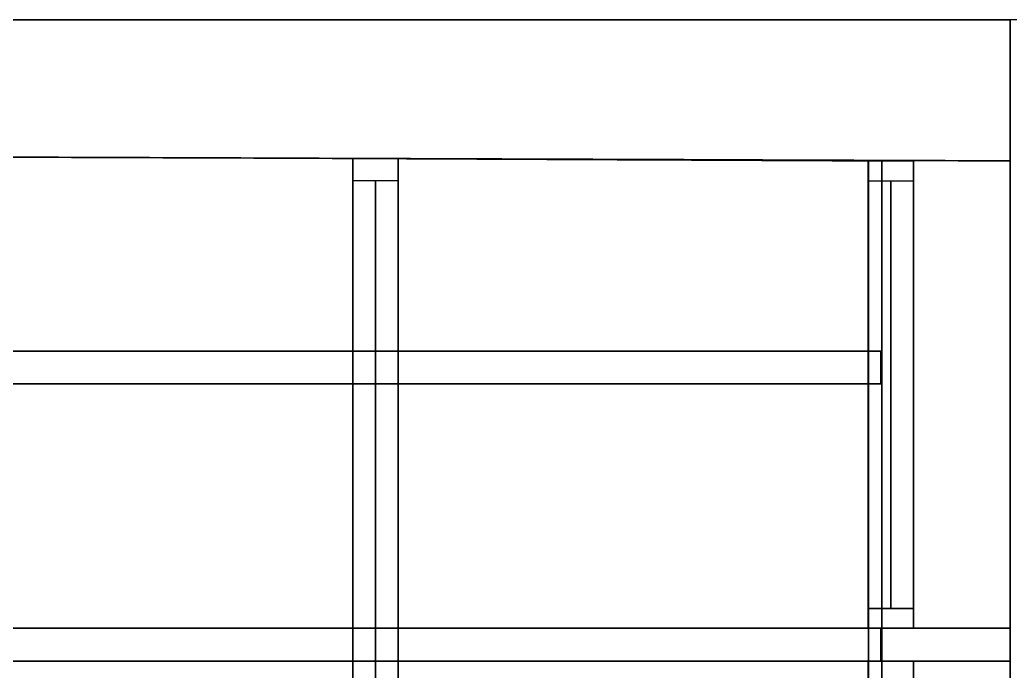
# Model space of a CAD drawing. Header units: millimetres. Extents: x 1429 to 3422, y 966 to 3043.
# Drawn here: x 3225.7 to 3422.3, y 2913.4 to 3042.6 of the extents above; entities that cross this region are included whole.
import ezdxf

# ---------------------------------------------------------------- set-up
doc = ezdxf.new("R2010")
doc.units = ezdxf.units.MM
doc.header["$MEASUREMENT"] = 0
for name, color, linetype in [('3D_BASE HORMIGON', 7, 'Continuous'), ('3D_CARPINTER_A', 7, 'Continuous'), ('3D_CUBIERTA', 7, 'Continuous'), ('3D_MURO', 1, 'Continuous'), ('3D_PILARES', 2, 'Continuous'), ('3D_PISO', 7, 'Continuous'), ('3D_VIDRIO', 131, 'Continuous'), ('3D_VIGAS', 5, 'Continuous')]:
    doc.layers.add(name, color=color, linetype=linetype)

msp = doc.modelspace()

# ---------------------------------------------------------------- linework, layer by layer
at = {"layer": '3D_BASE HORMIGON'}
msp.add_line((3422.29, 3042.63, 270), (3422.29, 3042.63, 90), dxfattribs=at)
for points in [[(3422.29, 3042.63), (3422.29, 2354.63), (2872.29, 2354.63), (2872.29, 2601.13), (2846.79, 2601.13), (2846.79, 2602.63), (2534.29, 2602.63), (2534.29, 2822.63), (2734.29, 2822.63), (2734.29, 3042.63), (3422.29, 3042.63)], [(3422.29, 3042.63), (2734.29, 3042.63)], [(2734.29, 3042.63), (3422.29, 3042.63)], [(2734.29, 3042.63), (3422.29, 3042.63)], [(3422.29, 3042.63), (3422.29, 2354.63)], [(3422.29, 2354.63), (3422.29, 3042.63)], [(3422.29, 3042.63), (3422.29, 2354.63)]]:
    msp.add_lwpolyline(points, dxfattribs=at)
at = {"layer": '3D_CARPINTER_A'}
msp.add_polyline3d([(1457.29, 1914.63, 432.63), (1457.29, 1722.63, 432.63), (1657.29, 1722.63, 465.35), (1657.29, 1716.63, 465.35), (1689.23, 1716.63, 470.58), (1689.79, 1500.13, 470.67), (2294.09, 1500.13, 569.56), (2296.79, 1940.96, 570), (2844.09, 1940.13, 659.69), (2846.79, 2380.96, 660), (3394.09, 2380.13, 749.62), (3394.15, 3014.73, 749.57), (2759.79, 3017.13, 645.76), (2759.79, 2794.63, 645.76), (2562.29, 2794.63, 613.45), (2562.29, 2577.13, 613.45), (2209.79, 2577.13, 555.76), (2209.79, 2356.13, 555.76), (2010.79, 2356.13, 523.2), (2010.79, 2136.13, 523.2), (1657.29, 2136.13, 465.35), (1657.29, 1914.63, 465.35), (1457.29, 1914.63, 432.63)], dxfattribs=at)
for points, knots in [([(3291.79, 2822.21, 540), (3291.79, 2826.53, 540), (3291.79, 2835.13, 540), (3291.79, 2849.76, 540), (3291.79, 2862.04, 540), (3291.79, 2875.32, 540), (3291.79, 2894.04, 540), (3291.79, 2918.67, 540), (3291.79, 2943.29, 540), (3291.79, 2962.01, 540), (3291.79, 2975.29, 540), (3291.79, 2987.57, 540), (3291.79, 3002.2, 540), (3291.79, 3010.8, 540), (3291.79, 3015.12, 540)], [0, 0, 0, 0, 12.9375, 19.40625, 25.875, 32.34375, 38.8125, 51.75, 64.6875, 71.15625, 77.625, 84.09375, 90.5625, 103.5, 103.5, 103.5, 103.5]), ([(3291.79, 3015.12, 540), (3291.79, 3015.12, 534.98), (3291.79, 3015.12, 525.55), (3291.79, 3015.12, 512.13), (3291.79, 3015.12, 498.67), (3291.79, 3015.12, 485.85), (3291.79, 3015.12, 474.28), (3291.79, 3015.12, 463.55), (3291.79, 3015.12, 451.76), (3291.79, 3015.12, 435.87), (3291.79, 3015.12, 420), (3291.79, 3015.12, 404.13), (3291.79, 3015.12, 388.24), (3291.79, 3015.12, 376.45), (3291.79, 3015.12, 365.72), (3291.79, 3015.12, 354.15), (3291.79, 3015.12, 341.33), (3291.79, 3015.12, 327.87), (3291.79, 3015.12, 314.45), (3291.79, 3015.12, 305.02), (3291.79, 3015.12, 300)], [103.5, 103.5, 103.5, 103.5, 118.5, 126, 133.5, 148.5, 156, 163.5, 178.5, 193.5, 223.5, 253.5, 268.5, 283.5, 291, 298.5, 313.5, 321, 328.5, 343.5, 343.5, 343.5, 343.5]), ([(3291.79, 3015.12, 300), (3291.79, 3010.8, 300), (3291.79, 3002.2, 300), (3291.79, 2987.57, 300), (3291.79, 2975.29, 300), (3291.79, 2962.01, 300), (3291.79, 2943.29, 300), (3291.79, 2918.67, 300), (3291.79, 2894.04, 300), (3291.79, 2875.32, 300), (3291.79, 2862.04, 300), (3291.79, 2849.76, 300), (3291.79, 2835.13, 300), (3291.79, 2826.53, 300), (3291.79, 2822.21, 300)], [343.5, 343.5, 343.5, 343.5, 356.4375, 362.90625, 369.375, 375.84375, 382.3125, 395.25, 408.1875, 414.65625, 421.125, 427.59375, 434.0625, 447, 447, 447, 447]), ([(3300.79, 2822.21, 540), (3300.79, 2826.53, 540), (3300.79, 2835.13, 540), (3300.79, 2849.76, 540), (3300.79, 2862.04, 540), (3300.79, 2875.32, 540), (3300.79, 2894.04, 540), (3300.79, 2918.67, 540), (3300.79, 2943.29, 540), (3300.79, 2962.01, 540), (3300.79, 2975.29, 540), (3300.79, 2987.57, 540), (3300.79, 3002.2, 540), (3300.79, 3010.8, 540), (3300.79, 3015.12, 540)], [0, 0, 0, 0, 12.9375, 19.40625, 25.875, 32.34375, 38.8125, 51.75, 64.6875, 71.15625, 77.625, 84.09375, 90.5625, 103.5, 103.5, 103.5, 103.5]), ([(3300.79, 3015.12, 300), (3300.79, 3010.8, 300), (3300.79, 3002.2, 300), (3300.79, 2987.57, 300), (3300.79, 2975.29, 300), (3300.79, 2962.01, 300), (3300.79, 2943.29, 300), (3300.79, 2918.67, 300), (3300.79, 2894.04, 300), (3300.79, 2875.32, 300), (3300.79, 2862.04, 300), (3300.79, 2849.76, 300), (3300.79, 2835.13, 300), (3300.79, 2826.53, 300), (3300.79, 2822.21, 300)], [343.5, 343.5, 343.5, 343.5, 356.4375, 362.90625, 369.375, 375.84375, 382.3125, 395.25, 408.1875, 414.65625, 421.125, 427.59375, 434.0625, 447, 447, 447, 447]), ([(3300.79, 3015.12, 540), (3300.79, 3015.12, 534.98), (3300.79, 3015.12, 525.55), (3300.79, 3015.12, 512.13), (3300.79, 3015.12, 498.67), (3300.79, 3015.12, 485.85), (3300.79, 3015.12, 474.28), (3300.79, 3015.12, 463.55), (3300.79, 3015.12, 451.76), (3300.79, 3015.12, 435.87), (3300.79, 3015.12, 420), (3300.79, 3015.12, 404.13), (3300.79, 3015.12, 388.24), (3300.79, 3015.12, 376.45), (3300.79, 3015.12, 365.72), (3300.79, 3015.12, 354.15), (3300.79, 3015.12, 341.33), (3300.79, 3015.12, 327.87), (3300.79, 3015.12, 314.45), (3300.79, 3015.12, 305.02), (3300.79, 3015.12, 300)], [103.5, 103.5, 103.5, 103.5, 118.5, 126, 133.5, 148.5, 156, 163.5, 178.5, 193.5, 223.5, 253.5, 268.5, 283.5, 291, 298.5, 313.5, 321, 328.5, 343.5, 343.5, 343.5, 343.5]), ([(3291.79, 2826.61, 304.27), (3291.79, 2830.17, 304.27), (3291.79, 2837.39, 304.27), (3291.79, 2849.76, 304.27), (3291.79, 2862.04, 304.27), (3291.79, 2875.32, 304.27), (3291.79, 2894.04, 304.27), (3291.79, 2918.67, 304.27), (3291.79, 2943.29, 304.27), (3291.79, 2962.01, 304.27), (3291.79, 2975.29, 304.27), (3291.79, 2987.57, 304.27), (3291.79, 2999.94, 304.27), (3291.79, 3007.16, 304.27), (3291.79, 3010.72, 304.27)], [-423, -423, -423, -423, -414.0625, -407.59375, -401.125, -394.65625, -388.1875, -375.25, -362.3125, -355.84375, -349.375, -342.90625, -336.4375, -327.5, -327.5, -327.5, -327.5]), ([(3291.79, 3010.72, 304.27), (3291.79, 3010.72, 308.39), (3291.79, 3010.72, 316.24), (3291.79, 3010.72, 327.87), (3291.79, 3010.72, 341.33), (3291.79, 3010.72, 354.15), (3291.79, 3010.72, 365.72), (3291.79, 3010.72, 376.45), (3291.79, 3010.72, 388.24), (3291.79, 3010.72, 404.13), (3291.79, 3010.72, 420), (3291.79, 3010.72, 435.87), (3291.79, 3010.72, 451.76), (3291.79, 3010.72, 463.55), (3291.79, 3010.72, 474.28), (3291.79, 3010.72, 485.85), (3291.79, 3010.72, 498.67), (3291.79, 3010.72, 512.13), (3291.79, 3010.72, 523.76), (3291.79, 3010.72, 531.61), (3291.79, 3010.72, 535.73)], [-327.5, -327.5, -327.5, -327.5, -316.5, -309, -301.5, -286.5, -279, -271.5, -256.5, -241.5, -211.5, -181.5, -166.5, -151.5, -144, -136.5, -121.5, -114, -106.5, -95.5, -95.5, -95.5, -95.5]), ([(3291.79, 3010.72, 535.73), (3291.79, 3007.16, 535.73), (3291.79, 2999.94, 535.73), (3291.79, 2987.57, 535.73), (3291.79, 2975.29, 535.73), (3291.79, 2962.01, 535.73), (3291.79, 2943.29, 535.73), (3291.79, 2918.67, 535.73), (3291.79, 2894.04, 535.73), (3291.79, 2875.32, 535.73), (3291.79, 2862.04, 535.73), (3291.79, 2849.76, 535.73), (3291.79, 2837.39, 535.73), (3291.79, 2830.17, 535.73), (3291.79, 2826.61, 535.73)], [-95.5, -95.5, -95.5, -95.5, -86.5625, -80.09375, -73.625, -67.15625, -60.6875, -47.75, -34.8125, -28.34375, -21.875, -15.40625, -8.9375, 0, 0, 0, 0]), ([(3300.79, 3010.72, 535.74), (3300.79, 3010.72, 530.28), (3300.79, 3010.72, 520.78), (3300.79, 3010.72, 507.74), (3300.79, 3010.72, 494.86), (3300.79, 3010.72, 482.73), (3300.79, 3010.72, 471.8), (3300.79, 3010.72, 461.67), (3300.79, 3010.72, 450.51), (3300.79, 3010.72, 435.34), (3300.79, 3010.72, 420), (3300.79, 3010.72, 404.66), (3300.79, 3010.72, 389.49), (3300.79, 3010.72, 378.33), (3300.79, 3010.72, 368.2), (3300.79, 3010.72, 357.27), (3300.79, 3010.72, 345.14), (3300.79, 3010.72, 332.26), (3300.79, 3010.72, 319.22), (3300.79, 3010.72, 309.72), (3300.79, 3010.72, 304.26)], [95.5, 95.5, 95.5, 95.5, 110, 117.25, 124.5, 139, 146.25, 153.5, 168, 182.5, 211.5, 240.5, 255, 269.5, 276.75, 284, 298.5, 305.75, 313, 327.5, 327.5, 327.5, 327.5]), ([(3394.09, 2925.84, 633.9), (3394.09, 2928.75, 633.9), (3394.09, 2935.72, 633.9), (3394.09, 2946.23, 633.9), (3394.09, 2957.38, 633.9), (3394.09, 2968.25, 633.9), (3394.09, 2979.12, 633.9), (3394.09, 2990.27, 633.9), (3394.09, 3000.78, 633.9), (3394.09, 3007.75, 633.9), (3394.09, 3010.67, 633.9)], [-423, -423, -423, -423, -414.0625, -401.125, -388.1875, -375.25, -362.3125, -349.375, -336.4375, -327.5, -327.5, -327.5, -327.5]), ([(3394.09, 3010.67, 747.13), (3394.09, 3007.75, 747.13), (3394.09, 3000.78, 747.13), (3394.09, 2990.27, 747.13), (3394.09, 2979.12, 747.13), (3394.09, 2968.25, 747.13), (3394.09, 2957.38, 747.13), (3394.09, 2946.23, 747.13), (3394.09, 2935.72, 747.13), (3394.09, 2928.75, 747.13), (3394.09, 2925.84, 747.13)], [-95.5, -95.5, -95.5, -95.5, -86.5625, -73.625, -60.6875, -47.75, -34.8125, -21.875, -8.9375, 0, 0, 0, 0]), ([(3403.09, 2925.83, 747.13), (3403.09, 2933.63, 747.13), (3403.09, 2944.56, 747.13), (3403.09, 2958.22, 747.13), (3403.09, 2968.25, 747.13), (3403.09, 2978.28, 747.13), (3403.09, 2991.94, 747.13), (3403.09, 3002.87, 747.13), (3403.09, 3010.67, 747.13)], [0, 0, 0, 0, 23.875, 35.8125, 47.75, 59.6875, 71.625, 95.5, 95.5, 95.5, 95.5]), ([(3403.09, 3010.67, 633.9), (3403.09, 3002.87, 633.9), (3403.09, 2991.94, 633.9), (3403.09, 2978.28, 633.9), (3403.09, 2968.25, 633.9), (3403.09, 2958.22, 633.9), (3403.09, 2944.56, 633.9), (3403.09, 2933.63, 633.9), (3403.09, 2925.83, 633.9)], [327.5, 327.5, 327.5, 327.5, 351.375, 363.3125, 375.25, 387.1875, 399.125, 423, 423, 423, 423])]:
    msp.add_open_spline(points, degree=3, knots=knots, dxfattribs=at)
for points in [[(3291.79, 3015.12, 540), (3294.79, 3015.12, 540), (3297.79, 3015.12, 540), (3300.79, 3015.12, 540)], [(3291.79, 3015.12, 300), (3294.79, 3015.12, 300), (3297.79, 3015.12, 300), (3300.79, 3015.12, 300)], [(3394.09, 2921.88, 751.03), (3394.09, 2926.19, 751.03), (3394.09, 2934.51, 751.03), (3394.09, 2946.23, 751.03), (3394.09, 2957.38, 751.03), (3394.09, 2968.25, 751.03), (3394.09, 2979.12, 751.03), (3394.09, 2990.27, 751.03), (3394.09, 3001.99, 751.03), (3394.09, 3010.31, 751.03), (3394.09, 3014.63, 751.03)], [(3394.09, 3014.63, 751.03), (3397.09, 3014.63, 751.03), (3400.09, 3014.63, 751.03), (3403.09, 3014.63, 751.03)], [(3394.09, 3014.63, 751.03), (3394.09, 3014.63, 671.03), (3394.09, 3014.63, 710), (3394.09, 3014.63, 630)], [(3394.09, 3014.63, 630), (3397.09, 3014.63, 630), (3400.09, 3014.63, 630), (3403.09, 3014.63, 630)], [(3394.09, 3014.63, 630), (3394.09, 3010.31, 630), (3394.09, 3001.99, 630), (3394.09, 2990.27, 630), (3394.09, 2979.12, 630), (3394.09, 2968.25, 630), (3394.09, 2957.38, 630), (3394.09, 2946.23, 630), (3394.09, 2934.51, 630), (3394.09, 2926.19, 630), (3394.09, 2921.88, 630)], [(3403.09, 2921.88, 751.03), (3403.09, 2926.19, 751.03), (3403.09, 2934.51, 751.03), (3403.09, 2946.23, 751.03), (3403.09, 2957.38, 751.03), (3403.09, 2968.25, 751.03), (3403.09, 2979.12, 751.03), (3403.09, 2990.27, 751.03), (3403.09, 3001.99, 751.03), (3403.09, 3010.31, 751.03), (3403.09, 3014.63, 751.03)], [(3403.09, 3014.63, 630), (3403.09, 3010.31, 630), (3403.09, 3001.99, 630), (3403.09, 2990.27, 630), (3403.09, 2979.12, 630), (3403.09, 2968.25, 630), (3403.09, 2957.38, 630), (3403.09, 2946.23, 630), (3403.09, 2934.51, 630), (3403.09, 2926.19, 630), (3403.09, 2921.88, 630)], [(3403.09, 3014.63, 751.03), (3403.09, 3014.63, 671.03), (3403.09, 3014.63, 710), (3403.09, 3014.63, 630)], [(3291.79, 3010.72, 304.26), (3294.79, 3010.72, 304.26), (3297.79, 3010.72, 304.26), (3300.79, 3010.72, 304.26)], [(3291.79, 3010.72, 535.74), (3294.79, 3010.72, 535.74), (3297.79, 3010.72, 535.74), (3300.79, 3010.72, 535.74)], [(3300.79, 2826.61, 535.74), (3300.79, 2831.37, 535.74), (3300.79, 2843.12, 535.74), (3300.79, 2865.68, 535.74), (3300.79, 2891.4, 535.74), (3300.79, 2918.67, 535.74), (3300.79, 2945.93, 535.74), (3300.79, 2971.65, 535.74), (3300.79, 2994.21, 535.74), (3300.79, 3005.96, 535.74), (3300.79, 3010.72, 535.74)], [(3300.79, 3010.72, 304.26), (3300.79, 3005.96, 304.26), (3300.79, 2994.21, 304.26), (3300.79, 2971.65, 304.26), (3300.79, 2945.93, 304.26), (3300.79, 2918.67, 304.26), (3300.79, 2891.4, 304.26), (3300.79, 2865.68, 304.26), (3300.79, 2843.12, 304.26), (3300.79, 2831.37, 304.26), (3300.79, 2826.61, 304.26)], [(3394.09, 3010.67, 633.9), (3397.09, 3010.67, 633.9), (3400.09, 3010.67, 633.9), (3403.09, 3010.67, 633.9)], [(3394.09, 3010.67, 633.9), (3394.09, 3010.67, 707.47), (3394.09, 3010.67, 673.57), (3394.09, 3010.67, 747.13)], [(3394.09, 3010.67, 747.13), (3397.09, 3010.67, 747.13), (3400.09, 3010.67, 747.13), (3403.09, 3010.67, 747.13)], [(3403.09, 3010.67, 747.13), (3403.09, 3010.67, 673.57), (3403.09, 3010.67, 707.47), (3403.09, 3010.67, 633.9)], [(3394.09, 2925.84, 747.13), (3394.09, 2925.84, 673.57), (3394.09, 2925.84, 707.47), (3394.09, 2925.84, 633.9)], [(3403.09, 2925.83, 747.13), (3400.09, 2925.83, 747.13), (3397.09, 2925.83, 747.13), (3394.09, 2925.83, 747.13)], [(3394.09, 2925.83, 633.9), (3397.09, 2925.83, 633.9), (3400.09, 2925.83, 633.9), (3403.09, 2925.83, 633.9)], [(3403.09, 2925.83, 633.9), (3403.09, 2925.83, 707.47), (3403.09, 2925.83, 673.57), (3403.09, 2925.83, 747.13)], [(3403.09, 2921.88, 751.03), (3400.09, 2921.88, 751.03), (3397.09, 2921.88, 751.03), (3394.09, 2921.88, 751.03)], [(3394.09, 2921.88, 630), (3397.09, 2921.88, 630), (3400.09, 2921.88, 630), (3403.09, 2921.88, 630)], [(3394.09, 2921.88, 630), (3394.09, 2921.88, 710), (3394.09, 2921.88, 671.03), (3394.09, 2921.88, 751.03)], [(3403.09, 2921.88, 630), (3403.09, 2921.88, 710), (3403.09, 2921.88, 671.03), (3403.09, 2921.88, 751.03)], [(3394.09, 2811.88, 751.03), (3394.09, 2820.51, 751.03), (3394.09, 2837.88, 751.03), (3394.09, 2863.63, 751.03), (3394.09, 2889.37, 751.03), (3394.09, 2906.74, 751.03), (3394.09, 2915.38, 751.03)], [(3394.09, 2915.38, 751.03), (3397.09, 2915.38, 751.03), (3400.09, 2915.38, 751.03), (3403.09, 2915.38, 751.03)], [(3394.09, 2915.38, 751.03), (3394.09, 2915.38, 671.03), (3394.09, 2915.38, 710), (3394.09, 2915.38, 630)], [(3394.09, 2915.38, 630), (3397.09, 2915.38, 630), (3400.09, 2915.38, 630), (3403.09, 2915.38, 630)], [(3394.09, 2915.38, 630), (3394.09, 2906.74, 630), (3394.09, 2889.37, 630), (3394.09, 2863.63, 630), (3394.09, 2837.88, 630), (3394.09, 2820.51, 630), (3394.09, 2811.88, 630)], [(3403.09, 2811.88, 751.03), (3403.09, 2820.51, 751.03), (3403.09, 2837.88, 751.03), (3403.09, 2863.63, 751.03), (3403.09, 2889.37, 751.03), (3403.09, 2906.74, 751.03), (3403.09, 2915.38, 751.03)], [(3403.09, 2915.38, 630), (3403.09, 2906.74, 630), (3403.09, 2889.37, 630), (3403.09, 2863.63, 630), (3403.09, 2837.88, 630), (3403.09, 2820.51, 630), (3403.09, 2811.88, 630)], [(3403.09, 2915.38, 751.03), (3403.09, 2915.38, 671.03), (3403.09, 2915.38, 710), (3403.09, 2915.38, 630)]]:
    msp.add_open_spline(points, degree=3, dxfattribs=at)
at = {"layer": '3D_CUBIERTA'}
for p, q in [((3422.29, 3042.63, 757.17), (3422.29, 3042.63, 762.17)), ((3394.15, 3014.73, 749.57), (3394.15, 3014.73, 752.57))]:
    msp.add_line(p, q, dxfattribs=at)
at = {"layer": '3D_CUBIERTA', "extrusion": (0.003675, 0.999993, 0.000601388)}
for points in [[(-3383.05, 747.75), (-2748.68, 643.94)], [(-2748.68, 646.94), (-3383.05, 750.75)]]:
    msp.add_lwpolyline(points, dxfattribs=at)
at = {"layer": '3D_CUBIERTA', "extrusion": (0, 7.89606e-05, 1)}
for points in [[(3394.09, 2380.07), (3394.15, 3014.67)], [(3394.15, 3014.67), (3394.09, 2380.07)]]:
    msp.add_lwpolyline(points, dxfattribs=at)
at = {"layer": '3D_CUBIERTA'}
for points in [[(3422.29, 3042.63, 757.17), (3078.29, 3042.63, 700.88), (2734.29, 3042.63, 644.59)], [(2734.29, 3042.63, 649.59), (3078.29, 3042.63, 705.88), (3422.29, 3042.63, 762.17)], [(3422.29, 2354.63, 757.17), (3422.29, 2698.63, 757.17), (3422.29, 3042.63, 757.17)], [(3422.29, 3042.63, 762.17), (3422.29, 2698.63, 762.17), (3422.29, 2354.63, 762.17)]]:
    msp.add_open_spline(points, degree=2, dxfattribs=at)
at = {"layer": '3D_MURO'}
for p, q in [((3422.29, 3042.63, 270), (3422.29, 3042.63, 754.17)), ((3291.79, 3015.12, 540), (3291.79, 3015.12, 570)), ((3396.79, 3014.63, 540), (3396.79, 3014.63, 570)), ((3422.29, 3014.63, 540), (3396.79, 3014.63, 540)), ((3422.29, 3014.63, 630), (3396.79, 3014.63, 630)), ((3422.29, 3014.63, 540), (3396.79, 3014.63, 540)), ((3422.29, 3014.63, 630), (3396.79, 3014.63, 630)), ((3422.29, 3014.63, 270), (3422.29, 3014.63, 754.17))]:
    msp.add_line(p, q, dxfattribs=at)
at = {"layer": '3D_MURO', "extrusion": (-0.161489, 0, 0.986875)}
msp.add_lwpolyline([(-1942.63, 1479.65), (-1694.63, 1479.65), (-1694.63, 1710.68), (-1474.63, 1710.68), (-1474.63, 2384.53), (-1914.63, 2384.53), (-1914.63, 2941.84), (-2354.63, 2941.84), (-2354.63, 3499.16), (-3042.63, 3499.16), (-3042.63, 2802.01), (-2822.63, 2802.01), (-2822.63, 2599.35), (-2602.63, 2599.35), (-2602.63, 2244.69), (-2382.63, 2244.69), (-2382.63, 2042.03), (-2162.63, 2042.03), (-2162.63, 1682.31), (-1942.63, 1682.31), (-1942.63, 1479.65)], dxfattribs=at)
at = {"layer": '3D_MURO'}
for points in [[(3422.29, 3014.63), (3422.29, 3042.63), (2734.29, 3042.63), (2734.29, 2822.63), (2534.29, 2822.63), (2534.29, 2690.13), (2562.29, 2690.13), (2562.29, 2794.63), (2759.79, 2794.63), (2759.79, 3017.13), (3422.29, 3014.63)], [(2534.29, 2602.63), (2534.29, 2822.63), (2734.29, 2822.63), (2734.29, 3042.63), (3422.29, 3042.63), (3422.29, 3014.63), (2759.79, 3017.13), (2759.79, 2794.63), (2562.29, 2794.63), (2562.29, 2602.63), (2534.29, 2602.63)], [(2734.29, 3042.63), (3422.29, 3042.63)], [(3422.29, 3042.63), (3422.29, 3014.63)], [(3422.29, 3014.63), (2759.79, 3017.13)], [(3396.79, 3014.63), (3396.79, 2822.63)], [(3396.79, 2380.13), (3396.79, 3014.63)], [(3422.29, 3014.63), (3422.29, 2380.13)], [(3422.29, 2822.63), (3422.29, 3014.63)]]:
    msp.add_lwpolyline(points, dxfattribs=at)
at = {"layer": '3D_MURO', "extrusion": (1, 0, 0)}
for points in [[(3014.63, 630), (3014.63, 540)], [(3014.63, 540), (3014.63, 630)]]:
    msp.add_lwpolyline(points, dxfattribs=at)
at = {"layer": '3D_MURO'}
for points, degree in [([(2734.29, 3042.63, 270), (3078.29, 3042.63, 270), (3422.29, 3042.63, 270)], 2), ([(3422.29, 3042.63, 754.17), (3192.95, 3042.63, 716.65), (2963.62, 3042.63, 679.12), (2734.29, 3042.63, 641.59)], 3), ([(3422.29, 3042.63, 270), (3422.29, 3028.63, 270), (3422.29, 3014.63, 270)], 2), ([(3422.29, 3014.63, 754.17), (3422.29, 3023.96, 754.17), (3422.29, 3033.29, 754.17), (3422.29, 3042.63, 754.17)], 3), ([(3422.29, 3014.63, 270), (3091.04, 3015.88, 270), (2759.79, 3017.13, 270)], 2), ([(2759.79, 3017.13, 645.76), (2980.62, 3016.29, 681.9), (3201.45, 3015.46, 718.04), (3422.29, 3014.63, 754.17)], 3), ([(3291.79, 3015.12, 540), (3344.29, 3014.87, 540), (3396.79, 3014.63, 540)], 2), ([(3291.79, 2822.21, 540), (3291.79, 2918.67, 540), (3291.79, 3015.12, 540)], 2), ([(3291.79, 3015.12, 570), (3291.79, 2918.67, 570), (3291.79, 2822.21, 570)], 2), ([(3396.79, 3014.63, 570), (3344.29, 3014.87, 570), (3291.79, 3015.12, 570)], 2), ([(3396.79, 3014.63, 540), (3396.79, 2918.63, 540), (3396.79, 2822.63, 540)], 2), ([(3396.79, 2822.63, 570), (3396.79, 2918.63, 570), (3396.79, 3014.63, 570)], 2), ([(3396.79, 3014.63, 540), (3396.79, 2918.63, 540), (3396.79, 2822.63, 540)], 2), ([(3396.79, 3014.63, 630), (3396.79, 3014.63, 585), (3396.79, 3014.63, 540)], 2), ([(3396.79, 2380.13, 630), (3396.79, 2697.38, 630), (3396.79, 3014.63, 630)], 2), ([(3422.29, 3014.63, 630), (3422.29, 2697.38, 630), (3422.29, 2380.13, 630)], 2), ([(3422.29, 3014.63, 540), (3422.29, 3014.63, 585), (3422.29, 3014.63, 630)], 2), ([(3422.29, 2822.63, 540), (3422.29, 2918.63, 540), (3422.29, 3014.63, 540)], 2)]:
    msp.add_open_spline(points, degree=degree, dxfattribs=at)
at = {"layer": '3D_PILARES'}
for p, q in [((3396.79, 2921.88, 630), (3396.79, 2921.88, 750)), ((3422.29, 2921.88, 630), (3422.29, 2921.88, 754.17)), ((3396.79, 2915.38, 630), (3396.79, 2915.38, 750)), ((3422.29, 2915.38, 630), (3422.29, 2915.38, 754.17))]:
    msp.add_line(p, q, dxfattribs=at)
for points in [[(3396.79, 2921.88), (3396.79, 2915.38)], [(3422.29, 2921.88), (3396.79, 2921.88)], [(3422.29, 2915.38), (3422.29, 2921.88)], [(3396.79, 2915.38), (3422.29, 2915.38)]]:
    msp.add_lwpolyline(points, dxfattribs=at)
for points in [[(3396.79, 2915.38, 750), (3396.79, 2917.54, 750), (3396.79, 2919.71, 750), (3396.79, 2921.88, 750)], [(3396.79, 2921.88, 750), (3405.29, 2921.88, 751.39), (3413.79, 2921.88, 752.78), (3422.29, 2921.88, 754.17)], [(3422.29, 2921.88, 754.17), (3422.29, 2919.71, 754.17), (3422.29, 2917.54, 754.17), (3422.29, 2915.38, 754.17)], [(3422.29, 2915.38, 754.17), (3413.79, 2915.38, 752.78), (3405.29, 2915.38, 751.39), (3396.79, 2915.38, 750)]]:
    msp.add_open_spline(points, degree=3, dxfattribs=at)
at = {"layer": '3D_PISO'}
msp.add_line((3422.29, 3014.63, 270), (3422.29, 3014.63, 300), dxfattribs=at)
for points in [[(2759.79, 3017.13, 270), (3091.04, 3015.88, 270), (3422.29, 3014.63, 270)], [(3422.29, 3014.63, 300), (3091.04, 3015.88, 300), (2759.79, 3017.13, 300)], [(3422.29, 3014.63, 270), (3422.29, 2918.63, 270), (3422.29, 2822.63, 270)], [(3422.29, 2822.63, 300), (3422.29, 2918.63, 300), (3422.29, 3014.63, 300)]]:
    msp.add_open_spline(points, degree=2, dxfattribs=at)
at = {"layer": '3D_VIDRIO'}
for points in [[(3296.29, 2826.61, 304.26), (3296.29, 2831.04, 304.26), (3296.29, 2842.07, 304.26), (3296.29, 2864.18, 304.26), (3296.29, 2890.35, 304.26), (3296.29, 2918.66, 304.26), (3296.29, 2946.98, 304.26), (3296.29, 2973.15, 304.26), (3296.29, 2995.26, 304.26), (3296.29, 3006.29, 304.26), (3296.29, 3010.72, 304.26)], [(3296.29, 3010.72, 535.74), (3296.29, 3006.29, 535.74), (3296.29, 2995.26, 535.74), (3296.29, 2973.15, 535.74), (3296.29, 2946.98, 535.74), (3296.29, 2918.67, 535.74), (3296.29, 2890.35, 535.74), (3296.29, 2864.18, 535.74), (3296.29, 2842.07, 535.74), (3296.29, 2831.04, 535.74), (3296.29, 2826.61, 535.74)], [(3398.59, 2925.83, 633.9), (3398.59, 2933.09, 633.9), (3398.59, 2947.42, 633.9), (3398.59, 2968.25, 633.9), (3398.59, 2989.08, 633.9), (3398.59, 3003.4, 633.9), (3398.59, 3010.67, 633.9)], [(3398.59, 3010.67, 747.13), (3398.59, 3003.41, 747.13), (3398.59, 2989.08, 747.13), (3398.59, 2968.25, 747.13), (3398.59, 2947.42, 747.13), (3398.59, 2933.09, 747.13), (3398.59, 2925.83, 747.13)], [(3398.59, 2925.83, 747.13), (3398.59, 2925.83, 673.57), (3398.59, 2925.83, 707.47), (3398.59, 2925.83, 633.9)]]:
    msp.add_open_spline(points, degree=3, dxfattribs=at)
at = {"layer": '3D_VIDRIO', "extrusion": (-1, 1.34645e-08, -7.45355e-14)}
msp.add_open_spline([(3296.29, 3010.72, 304.26), (3296.29, 3010.72, 309.72), (3296.29, 3010.72, 319.22), (3296.29, 3010.72, 332.26), (3296.29, 3010.72, 345.14), (3296.29, 3010.72, 357.27), (3296.29, 3010.72, 368.2), (3296.29, 3010.72, 378.33), (3296.29, 3010.72, 389.49), (3296.29, 3010.72, 404.66), (3296.29, 3010.72, 420), (3296.29, 3010.72, 435.34), (3296.29, 3010.72, 450.51), (3296.29, 3010.72, 461.67), (3296.29, 3010.72, 471.8), (3296.29, 3010.72, 482.73), (3296.29, 3010.72, 494.86), (3296.29, 3010.72, 507.74), (3296.29, 3010.72, 520.78), (3296.29, 3010.72, 530.28), (3296.29, 3010.72, 535.74)], degree=3, knots=[-232, -232, -232, -232, -217.5, -210.25, -203, -188.5, -181.25, -174, -159.5, -145, -116, -87, -72.5, -58, -50.75, -43.5, -29, -21.75, -14.5, 0, 0, 0, 0], dxfattribs=at)
at = {"layer": '3D_VIDRIO', "extrusion": (1, -2.66941e-09, 2.53897e-14)}
msp.add_open_spline([(3398.59, 3010.67, 633.9), (3398.59, 3010.67, 707.47), (3398.59, 3010.67, 673.57), (3398.59, 3010.67, 747.13)], degree=3, dxfattribs=at)
at = {"layer": '3D_VIGAS'}
for points, knots in [([(3396.79, 2976.88, 750), (3346.2, 2976.88, 741.72), (3228.3, 2976.88, 722.43), (3076.95, 2976.88, 697.66), (3035.79, 2976.88, 690.93)], [1249.646178, 1249.646178, 1249.646178, 1249.646178, 1403.41445, 1458.062539, 1458.062539, 1458.062539, 1458.062539]), ([(3035.79, 2976.88, 645.93), (3074.02, 2976.88, 652.18), (3223.6, 2976.88, 676.66), (3342.56, 2976.88, 696.13), (3396.54, 2976.88, 704.96)], [1032.329881, 1032.329881, 1032.329881, 1032.329881, 1082.877906, 1236.646178, 1236.646178, 1236.646178, 1236.646178]), ([(3396.54, 2970.38, 704.96), (3342.56, 2970.38, 696.13), (3223.6, 2970.38, 676.66), (3074.02, 2970.38, 652.18), (3035.79, 2970.38, 645.93)], [0, 0, 0, 0, 153.768272, 204.316297, 204.316297, 204.316297, 204.316297]), ([(3035.79, 2970.38, 690.93), (3076.95, 2970.38, 697.66), (3228.3, 2970.38, 722.43), (3346.2, 2970.38, 741.72), (3396.79, 2970.38, 750)], [2277.875996, 2277.875996, 2277.875996, 2277.875996, 2332.524084, 2486.292356, 2486.292356, 2486.292356, 2486.292356]), ([(3396.79, 2921.88, 750), (3346.2, 2921.88, 741.72), (3228.3, 2921.88, 722.43), (3076.95, 2921.88, 697.66), (3035.79, 2921.88, 690.93)], [1249.646178, 1249.646178, 1249.646178, 1249.646178, 1403.41445, 1458.062539, 1458.062539, 1458.062539, 1458.062539]), ([(3035.79, 2921.88, 645.93), (3074.02, 2921.88, 652.18), (3223.6, 2921.88, 676.66), (3342.56, 2921.88, 696.13), (3396.54, 2921.88, 704.96)], [1032.329881, 1032.329881, 1032.329881, 1032.329881, 1082.877906, 1236.646178, 1236.646178, 1236.646178, 1236.646178]), ([(3396.54, 2915.38, 704.96), (3342.56, 2915.38, 696.13), (3223.6, 2915.38, 676.66), (3074.02, 2915.38, 652.18), (3035.79, 2915.38, 645.93)], [0, 0, 0, 0, 153.768272, 204.316297, 204.316297, 204.316297, 204.316297]), ([(3035.79, 2915.38, 690.93), (3076.95, 2915.38, 697.66), (3228.3, 2915.38, 722.43), (3346.2, 2915.38, 741.72), (3396.79, 2915.38, 750)], [2277.875996, 2277.875996, 2277.875996, 2277.875996, 2332.524084, 2486.292356, 2486.292356, 2486.292356, 2486.292356])]:
    msp.add_open_spline(points, degree=3, knots=knots, dxfattribs=at)
for points in [[(3396.54, 2976.88, 704.96), (3396.54, 2974.71, 704.96), (3396.54, 2972.54, 704.96), (3396.54, 2970.38, 704.96)], [(3396.79, 2970.38, 750), (3396.79, 2972.54, 750), (3396.79, 2974.71, 750), (3396.79, 2976.88, 750)], [(3396.54, 2921.88, 704.96), (3396.54, 2919.71, 704.96), (3396.54, 2917.54, 704.96), (3396.54, 2915.38, 704.96)], [(3396.79, 2915.38, 750), (3396.79, 2917.54, 750), (3396.79, 2919.71, 750), (3396.79, 2921.88, 750)]]:
    msp.add_open_spline(points, degree=3, dxfattribs=at)
at = {"layer": '3D_VIGAS', "extrusion": (1.1329e-11, 1, -6.08746e-14)}
for points in [[(3396.79, 2976.88, 750), (3396.79, 2976.88, 742.5), (3396.74, 2976.88, 727.49), (3396.62, 2976.88, 712.47), (3396.54, 2976.88, 704.96)], [(3396.79, 2921.88, 750), (3396.79, 2921.88, 742.5), (3396.74, 2921.88, 727.49), (3396.62, 2921.88, 712.47), (3396.54, 2921.88, 704.96)]]:
    msp.add_open_spline(points, degree=3, dxfattribs=at)
at = {"layer": '3D_VIGAS', "extrusion": (0, 1, 0)}
for points in [[(3396.79, 2970.38, 750), (3396.79, 2970.38, 742.5), (3396.74, 2970.38, 727.49), (3396.62, 2970.38, 712.47), (3396.54, 2970.38, 704.96)], [(3396.79, 2915.38, 750), (3396.79, 2915.38, 742.5), (3396.74, 2915.38, 727.49), (3396.62, 2915.38, 712.47), (3396.54, 2915.38, 704.96)]]:
    msp.add_open_spline(points, degree=3, dxfattribs=at)

doc.saveas('drawing.dxf')
